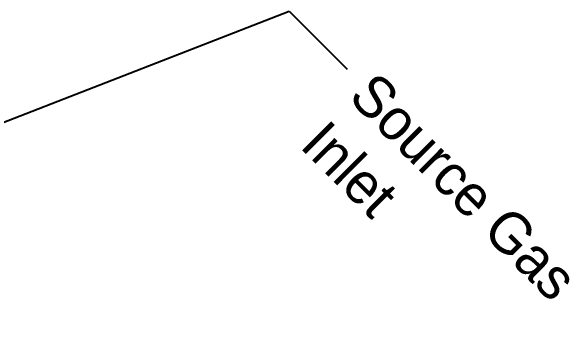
# Model space of a CAD drawing. Header units: inches. Extents: x 5.3 to 31.2, y 3.7 to 34.9.
# Drawn here: x 28.009 to 30.458, y 4.315 to 5.728 of the extents above; entities that cross this region are included whole.
import ezdxf
from ezdxf import colors
from ezdxf.entities.mleader import LeaderData, LeaderLine
from ezdxf.math import Vec2, Vec3

# ---------------------------------------------------------------- set-up
doc = ezdxf.new("R2010")
doc.units = ezdxf.units.IN
doc.header["$MEASUREMENT"] = 0
doc.layers.add('NOTES', color=1, linetype='Continuous')

msp = doc.modelspace()

# ---------------------------------------------------------------- leaders
at = {"layer": 'NOTES'}
ml = msp.add_multileader_mtext('Standard', dxfattribs=at)
ml.set_content('Source Gas\\PInlet', color=256)
ml.set_leader_properties()
ml.build(insert=Vec2(0, 0))
ml.multileader.update_dxf_attribs({"has_text_frame": 1, "text_right_attachment_type": 6, "dogleg_length": 0.36, "arrow_head_size": 0.18})
ctx = ml.context
ctx.base_point, ctx.char_height, ctx.arrow_head_size, ctx.landing_gap_size, ctx.plane_origin, ctx.plane_x_axis, ctx.plane_y_axis = Vec3(29.4814, 5.4739), 0.18, 0.18, 0.09, Vec3(27.2423, 4.9566), Vec3(0.707107, -0.707107), Vec3(0.707107, 0.707107)
ctx.right_attachment = 6
notes = []
notes.append((ctx, [(0, (1, 1, 0), (29.2269, 5.7284), (0.707107, -0.707107), 0.36, [(0, [(27.2423, 4.9566)], 0, [])])]))
ctx.mtext.insert, ctx.mtext.text_direction, ctx.mtext.rotation, ctx.mtext.flow_direction = Vec3(29.6087, 5.4739), Vec3(0.707107, -0.707107), 5.497787, 5
for ctx, leaders in notes:
    for number, flags, end, landing, length, lines in leaders:
        leader = LeaderData()
        leader.index, (leader.has_last_leader_line, leader.has_dogleg_vector, leader.attachment_direction) = number, flags
        leader.last_leader_point, leader.dogleg_vector, leader.dogleg_length = Vec3(end), Vec3(landing), length
        for number, points, colour, breaks in lines:
            line = LeaderLine()
            line.index, line.vertices, line.color, line.breaks = number, Vec3.list(points), colors.encode_raw_color(colour), breaks
            leader.lines.append(line)
        ctx.leaders.append(leader)

doc.saveas('drawing.dxf')
